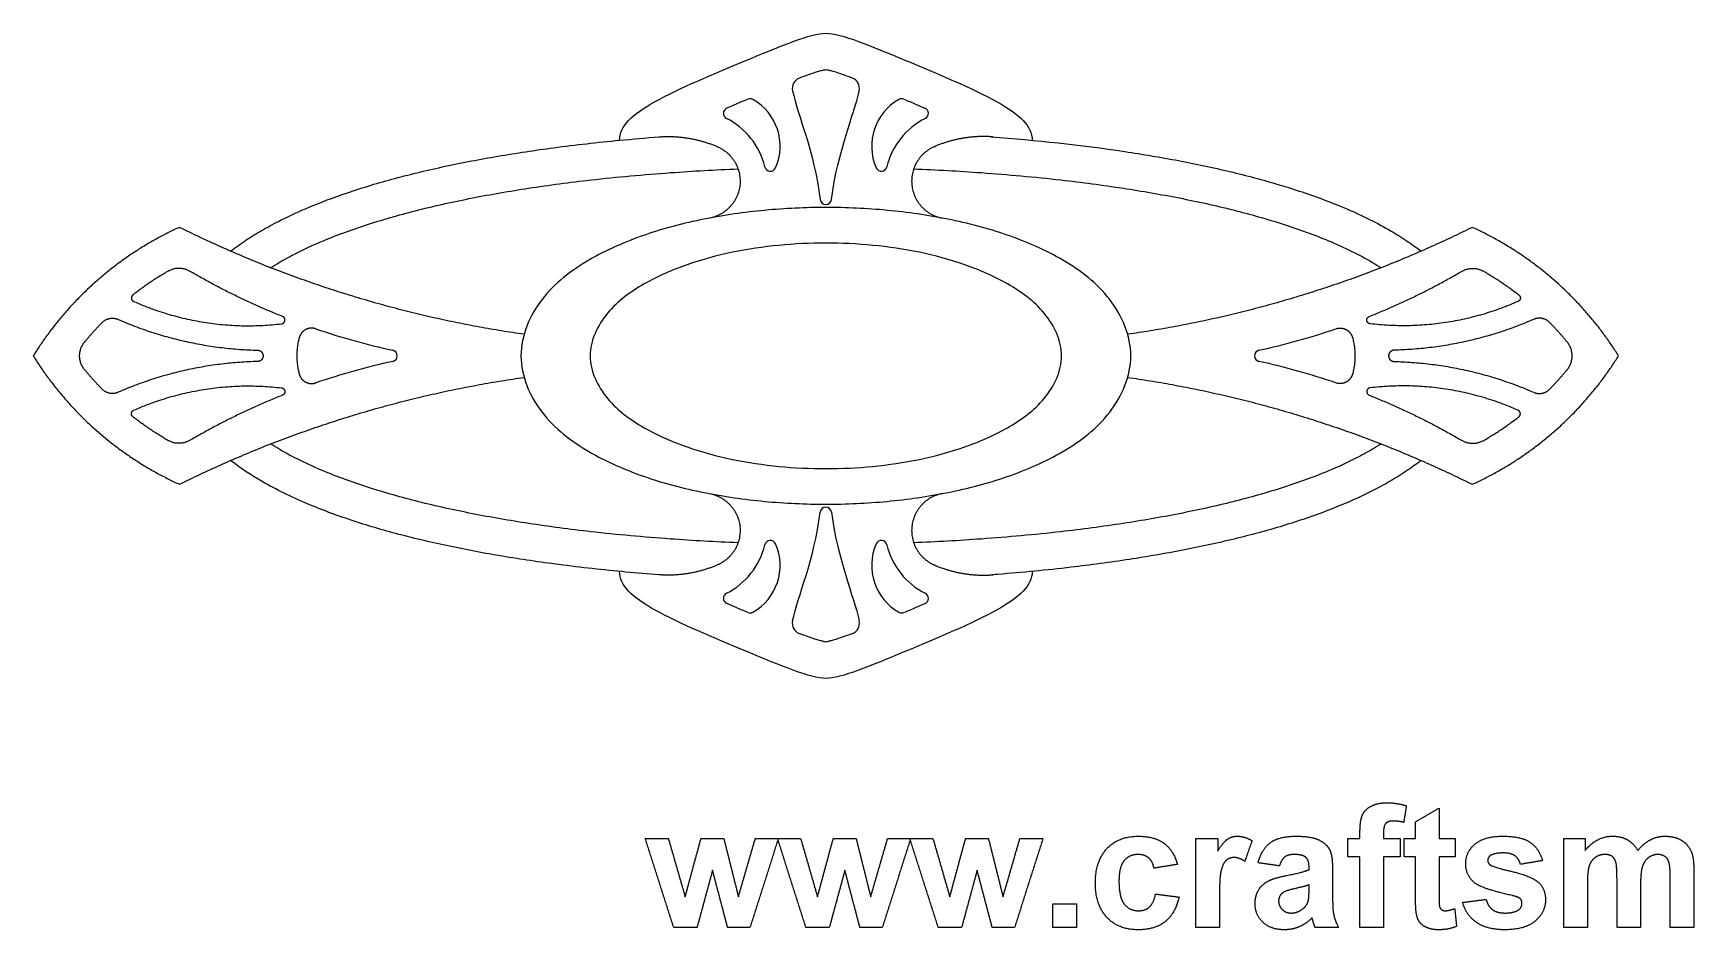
# Model space of a CAD drawing. Header units: millimetres. Extents: x -105 to 105, y -117 to 106.
# Drawn here: x -56.4 to 11, y -115.9 to -79.5 of the extents above; entities that cross this region are included whole.
import ezdxf

# ---------------------------------------------------------------- set-up
doc = ezdxf.new("R2010")
doc.units = ezdxf.units.MM
doc.header["$MEASUREMENT"] = 0
doc.layers.add('Layer 03', color=5, linetype='Continuous')

msp = doc.modelspace()

# ---------------------------------------------------------------- linework, layer by layer
at = {"layer": 'Layer 03'}
for centre, radius, start, end in [((-25.178, -81.757), 0.446, 110.81051, 191.98386), ((-24.261, -81.456), 0.446, 77.44896, 102.55104), ((-23.345, -81.757), 0.446, 348.01614, 69.18949), ((-27.341, -82.408), 0.231, 60.55791, 112.71108), ((-28.298, -84.105), 2.179, 336.41686, 60.55791), ((-20.224, -84.105), 2.179, 119.44209, 203.58314), ((-21.182, -82.408), 0.231, 67.28892, 119.44209), ((-28.191, -82.768), 0.231, 113.17188, 243.14132), ((-20.331, -82.768), 0.231, 296.85868, 66.82812), ((-29.65, -85.649), 2.998, 13.6852, 63.14132), ((-18.873, -85.649), 2.998, 116.85868, 166.3148), ((-26.513, -84.885), 0.231, 193.6852, 336.41686), ((-22.01, -84.885), 0.231, 203.58314, 346.3148), ((-24.261, -86.239), 0.231, 187.43048, 352.56952), ((-35.841, -64.793), 28.236, 251.14001, 257.73362), ((-12.682, -64.793), 28.236, 282.26638, 288.85999), ((-35.841, -120.427), 28.236, 102.26638, 108.85999), ((-41.889, -92.61), 0.231, 282.26638, 77.73362), ((-6.634, -92.61), 0.231, 102.26638, 257.73362), ((-12.682, -120.427), 28.236, 71.14001, 77.73362), ((-24.261, -98.981), 0.231, 7.43048, 172.56952), ((-29.65, -99.572), 2.998, 296.85868, 346.3148), ((-28.298, -101.115), 2.179, 299.44209, 23.58314), ((-26.513, -100.335), 0.231, 23.58314, 166.3148), ((-20.224, -101.115), 2.179, 156.41686, 240.55791), ((-22.01, -100.335), 0.231, 13.6852, 156.41686), ((-18.873, -99.572), 2.998, 193.6852, 243.14132), ((-28.191, -102.452), 0.231, 116.85868, 246.82812), ((-20.331, -102.452), 0.231, 293.17188, 63.14132), ((-27.341, -102.812), 0.231, 247.28892, 299.44209), ((-21.182, -102.812), 0.231, 240.55791, 292.71108), ((-25.178, -103.463), 0.446, 168.01614, 249.18949), ((-23.345, -103.463), 0.446, 290.81051, 11.98386), ((-24.261, -103.764), 0.446, 257.44896, 282.55104)]:
    msp.add_arc(centre, radius, start, end, dxfattribs=at)
for points, degree in [([(-32.636, -83.862), (-32.629, -83.289), (-31.661, -82.352), (-27.386, -80.573), (-24.858, -79.518), (-24.261, -79.518)], 3), ([(-24.261, -79.518), (-23.665, -79.518), (-21.137, -80.573), (-16.861, -82.352), (-15.894, -83.289), (-15.887, -83.862)], 3), ([(-25.614, -81.85), (-25.393, -82.891), (-24.753, -84.252), (-24.49, -86.269)], 3), ([(-24.033, -86.269), (-23.77, -84.252), (-23.13, -82.891), (-22.909, -81.85)], 3), ([(-11.885, -92.61), (-11.885, -93.424), (-12.579, -95.052), (-14.594, -96.577), (-16.886, -97.573), (-19.302, -98.202), (-21.771, -98.555), (-24.261, -98.668), (-26.752, -98.555), (-29.221, -98.202), (-31.637, -97.573), (-33.928, -96.577), (-35.944, -95.052), (-36.984, -92.61), (-35.944, -90.168), (-33.928, -88.643), (-31.637, -87.647), (-29.221, -87.018), (-26.752, -86.666), (-24.261, -86.552), (-21.771, -86.666), (-19.302, -87.018), (-16.886, -87.647), (-14.594, -88.643), (-12.579, -90.168), (-11.885, -91.796), (-11.885, -92.61)], 3), ([(-14.692, -92.61), (-14.692, -93.227), (-15.291, -94.46), (-16.855, -95.585), (-18.61, -96.354), (-20.46, -96.846), (-22.352, -97.126), (-24.261, -97.216), (-26.171, -97.126), (-28.063, -96.846), (-29.913, -96.354), (-31.668, -95.585), (-33.232, -94.46), (-34.13, -92.61), (-33.232, -90.76), (-31.668, -89.635), (-29.913, -88.866), (-28.063, -88.374), (-26.171, -88.095), (-24.261, -88.004), (-22.352, -88.095), (-20.46, -88.374), (-18.61, -88.866), (-16.855, -89.635), (-15.291, -90.76), (-14.692, -91.993), (-14.692, -92.61)], 3), ([(-25.614, -103.37), (-25.393, -102.329), (-24.753, -100.968), (-24.49, -98.951)], 3), ([(-24.033, -98.951), (-23.77, -100.968), (-23.13, -102.329), (-22.909, -103.37)], 3), ([(-24.261, -105.702), (-24.858, -105.702), (-27.386, -104.647), (-31.661, -102.868), (-32.629, -101.931), (-32.636, -101.358)], 3), ([(-15.887, -101.358), (-15.894, -101.931), (-16.861, -102.868), (-21.137, -104.647), (-23.665, -105.702), (-24.261, -105.702)], 3), ([(-2.485, -111.25), (-2.39, -111.027), (-2.133, -110.886)], 2), ([(-2.133, -110.886), (-1.877, -110.746), (-1.485, -110.746)], 2), ([(-1.485, -110.746), (-1.083, -110.746), (-0.698, -110.87)], 2), ([(-0.698, -110.87), (-0.752, -111.205), (-0.806, -111.541)], 2), ([(-0.327, -111.518), (0.151, -111.24), (0.629, -110.962)], 2), ([(0.629, -110.962), (0.629, -111.579), (0.629, -112.197)], 2), ([(-2.581, -111.926), (-2.581, -111.473), (-2.485, -111.25)], 2), ([(-1.535, -111.582), (-1.624, -111.677), (-1.624, -111.947)], 2), ([(-1.24, -111.487), (-1.445, -111.487), (-1.535, -111.582)], 2), ([(-0.806, -111.541), (-1.032, -111.487), (-1.24, -111.487)], 2), ([(-0.327, -112.197), (-0.327, -111.857), (-0.327, -111.518)], 2), ([(-30.439, -115.808), (-31.016, -114.002), (-31.593, -112.197)], 2), ([(-31.593, -112.197), (-31.124, -112.197), (-30.656, -112.197)], 2), ([(-30.656, -112.197), (-30.314, -113.38), (-29.972, -114.563)], 2), ([(-29.972, -114.563), (-29.652, -113.38), (-29.331, -112.197)], 2), ([(-29.331, -112.197), (-28.867, -112.197), (-28.404, -112.197)], 2), ([(-28.404, -112.197), (-28.108, -113.38), (-27.812, -114.563)], 2), ([(-27.812, -114.563), (-27.469, -113.38), (-27.127, -112.197)], 2), ([(-26.192, -112.197), (-26.767, -114.002), (-27.343, -115.808)], 2), ([(-27.127, -112.197), (-26.659, -112.197), (-26.192, -112.197)], 2), ([(-25.069, -115.808), (-25.646, -114.002), (-26.222, -112.197)], 2), ([(-26.222, -112.197), (-25.754, -112.197), (-25.285, -112.197)], 2), ([(-25.285, -112.197), (-24.944, -113.38), (-24.602, -114.563)], 2), ([(-24.602, -114.563), (-24.281, -113.38), (-23.961, -112.197)], 2), ([(-23.961, -112.197), (-23.497, -112.197), (-23.033, -112.197)], 2), ([(-23.033, -112.197), (-22.737, -113.38), (-22.442, -114.563)], 2), ([(-22.442, -114.563), (-22.099, -113.38), (-21.756, -112.197)], 2), ([(-20.821, -112.197), (-21.397, -114.002), (-21.972, -115.808)], 2), ([(-21.756, -112.197), (-21.289, -112.197), (-20.821, -112.197)], 2), ([(-19.699, -115.808), (-20.275, -114.002), (-20.852, -112.197)], 2), ([(-20.852, -112.197), (-20.384, -112.197), (-19.915, -112.197)], 2), ([(-19.915, -112.197), (-19.573, -113.38), (-19.232, -114.563)], 2), ([(-19.232, -114.563), (-18.911, -113.38), (-18.59, -112.197)], 2), ([(-18.59, -112.197), (-18.127, -112.197), (-17.663, -112.197)], 2), ([(-17.663, -112.197), (-17.367, -113.38), (-17.071, -114.563)], 2), ([(-17.071, -114.563), (-16.729, -113.38), (-16.386, -112.197)], 2), ([(-15.451, -112.197), (-16.026, -114.002), (-16.602, -115.808)], 2), ([(-16.386, -112.197), (-15.918, -112.197), (-15.451, -112.197)], 2), ([(-12.852, -112.605), (-12.383, -112.104), (-11.584, -112.104)], 2), ([(-11.584, -112.104), (-10.929, -112.104), (-10.543, -112.386)], 2), ([(-10.543, -112.386), (-10.157, -112.668), (-9.988, -113.246)], 2), ([(-9.247, -115.808), (-9.247, -114.002), (-9.247, -112.197)], 2), ([(-9.247, -112.197), (-8.8, -112.197), (-8.352, -112.197)], 2), ([(-8.352, -112.197), (-8.352, -112.452), (-8.352, -112.706)], 2), ([(-8.352, -112.706), (-8.134, -112.345), (-7.96, -112.225)], 2), ([(-7.96, -112.225), (-7.786, -112.104), (-7.565, -112.104)], 2), ([(-7.565, -112.104), (-7.253, -112.104), (-6.963, -112.286)], 2), ([(-6.963, -112.286), (-7.11, -112.705), (-7.256, -113.124)], 2), ([(-6.716, -113.184), (-6.573, -112.634), (-6.223, -112.369)], 2), ([(-6.223, -112.369), (-5.872, -112.104), (-5.182, -112.104)], 2), ([(-5.182, -112.104), (-4.555, -112.104), (-4.249, -112.256)], 2), ([(-4.249, -112.256), (-3.942, -112.407), (-3.817, -112.641)], 2), ([(-3.074, -112.197), (-2.827, -112.197), (-2.581, -112.197)], 2), ([(-3.074, -112.937), (-3.074, -112.567), (-3.074, -112.197)], 2), ([(-2.581, -112.197), (-2.581, -112.061), (-2.581, -111.926)], 2), ([(-1.624, -111.947), (-1.624, -112.072), (-1.624, -112.197)], 2), ([(-1.624, -112.197), (-1.284, -112.197), (-0.945, -112.197)], 2), ([(-0.945, -112.197), (-0.945, -112.567), (-0.945, -112.937)], 2), ([(-0.79, -112.937), (-0.79, -112.567), (-0.79, -112.197)], 2), ([(-0.79, -112.197), (-0.559, -112.197), (-0.327, -112.197)], 2), ([(0.629, -112.197), (0.953, -112.197), (1.278, -112.197)], 2), ([(1.278, -112.197), (1.278, -112.567), (1.278, -112.937)], 2), ([(1.71, -113.222), (1.71, -112.748), (2.08, -112.426)], 2), ([(2.08, -112.426), (2.451, -112.104), (3.229, -112.104)], 2), ([(3.229, -112.104), (3.97, -112.104), (4.331, -112.354)], 2), ([(4.331, -112.354), (4.691, -112.603), (4.827, -113.092)], 2), ([(5.691, -112.197), (6.123, -112.197), (6.555, -112.197)], 2), ([(5.691, -115.808), (5.691, -114.002), (5.691, -112.197)], 2), ([(6.555, -112.686), (7.027, -112.104), (7.678, -112.104)], 2), ([(6.555, -112.197), (6.555, -112.441), (6.555, -112.686)], 2), ([(7.678, -112.104), (8.024, -112.104), (8.279, -112.249)], 2), ([(8.279, -112.249), (8.533, -112.393), (8.696, -112.686)], 2), ([(8.696, -112.686), (8.933, -112.393), (9.207, -112.249)], 2), ([(9.207, -112.249), (9.481, -112.104), (9.792, -112.104)], 2), ([(9.792, -112.104), (10.188, -112.104), (10.462, -112.266)], 2), ([(10.462, -112.266), (10.735, -112.428), (10.871, -112.742)], 2), ([(-13.321, -114.006), (-13.321, -113.106), (-12.852, -112.605)], 2), ([(-12.154, -113.096), (-12.364, -113.346), (-12.364, -113.935)], 2), ([(-11.59, -112.845), (-11.944, -112.845), (-12.154, -113.096)], 2), ([(-11.158, -112.984), (-11.325, -112.845), (-11.59, -112.845)], 2), ([(-10.945, -113.4), (-10.992, -113.124), (-11.158, -112.984)], 2), ([(-8.006, -113.079), (-8.138, -113.19), (-8.214, -113.479)], 2), ([(-7.683, -112.968), (-7.874, -112.968), (-8.006, -113.079)], 2), ([(-7.256, -113.124), (-7.486, -112.968), (-7.683, -112.968)], 2), ([(-5.852, -113.308), (-6.284, -113.246), (-6.716, -113.184)], 2), ([(-5.634, -112.948), (-5.769, -113.05), (-5.852, -113.308)], 2), ([(-5.26, -112.845), (-5.5, -112.845), (-5.634, -112.948)], 2), ([(-4.776, -112.964), (-4.904, -112.845), (-5.26, -112.845)], 2), ([(-4.648, -113.365), (-4.648, -113.084), (-4.776, -112.964)], 2), ([(-3.817, -112.641), (-3.692, -112.875), (-3.692, -113.499)], 2), ([(-2.581, -112.937), (-2.827, -112.937), (-3.074, -112.937)], 2), ([(-2.581, -115.808), (-2.581, -114.373), (-2.581, -112.937)], 2), ([(-0.945, -112.937), (-1.284, -112.937), (-1.624, -112.937)], 2), ([(-1.624, -112.937), (-1.624, -114.373), (-1.624, -115.808)], 2), ([(-0.327, -112.937), (-0.559, -112.937), (-0.79, -112.937)], 2), ([(-0.327, -114.529), (-0.327, -113.733), (-0.327, -112.937)], 2), ([(1.278, -112.937), (0.953, -112.937), (0.629, -112.937)], 2), ([(0.629, -112.937), (0.629, -113.683), (0.629, -114.429)], 2), ([(2.138, -114.04), (1.71, -113.746), (1.71, -113.222)], 2), ([(2.713, -112.89), (2.605, -112.966), (2.605, -113.087)], 2), ([(2.605, -113.087), (2.605, -113.191), (2.7, -113.264)], 2), ([(3.253, -112.783), (2.876, -112.783), (2.713, -112.89)], 2), ([(3.713, -112.903), (3.552, -112.783), (3.253, -112.783)], 2), ([(3.932, -113.246), (3.874, -113.022), (3.713, -112.903)], 2), ([(4.827, -113.092), (4.379, -113.169), (3.932, -113.246)], 2), ([(6.971, -112.964), (6.798, -113.083), (6.723, -113.308)], 2), ([(7.362, -112.845), (7.145, -112.845), (6.971, -112.964)], 2), ([(7.647, -112.92), (7.541, -112.845), (7.362, -112.845)], 2), ([(7.802, -113.147), (7.752, -112.994), (7.647, -112.92)], 2), ([(7.852, -113.828), (7.852, -113.301), (7.802, -113.147)], 2), ([(9.138, -112.967), (8.963, -113.09), (8.886, -113.326)], 2), ([(9.511, -112.845), (9.313, -112.845), (9.138, -112.967)], 2), ([(9.915, -113.049), (9.783, -112.845), (9.511, -112.845)], 2), ([(10.012, -113.743), (10.012, -113.206), (9.915, -113.049)], 2), ([(10.871, -112.742), (10.969, -112.974), (10.969, -113.492)], 2), ([(-28.861, -113.485), (-29.177, -114.647), (-29.492, -115.808)], 2), ([(-28.25, -115.808), (-28.556, -114.647), (-28.861, -113.485)], 2), ([(-23.491, -113.485), (-23.806, -114.647), (-24.122, -115.808)], 2), ([(-22.88, -115.808), (-23.185, -114.647), (-23.491, -113.485)], 2), ([(-18.121, -113.485), (-18.436, -114.647), (-18.751, -115.808)], 2), ([(-17.509, -115.808), (-17.815, -114.647), (-18.121, -113.485)], 2), ([(-9.988, -113.246), (-10.466, -113.323), (-10.945, -113.4)], 2), ([(-8.214, -113.479), (-8.29, -113.768), (-8.29, -114.691)], 2), ([(-6.297, -113.92), (-6.04, -113.792), (-5.555, -113.697)], 2), ([(-5.555, -113.697), (-4.901, -113.571), (-4.648, -113.462)], 2), ([(-4.648, -113.462), (-4.648, -113.414), (-4.648, -113.365)], 2), ([(-3.692, -113.499), (-3.692, -114.058), (-3.692, -114.618)], 2), ([(2.7, -113.264), (2.828, -113.361), (3.589, -113.537)], 2), ([(3.589, -113.537), (4.35, -113.713), (4.652, -113.967)], 2), ([(6.723, -113.308), (6.648, -113.532), (6.648, -114.052)], 2), ([(7.852, -115.808), (7.852, -114.818), (7.852, -113.828)], 2), ([(8.886, -113.326), (8.808, -113.562), (8.808, -114.073)], 2), ([(10.012, -115.808), (10.012, -114.775), (10.012, -113.743)], 2), ([(10.969, -113.492), (10.969, -114.65), (10.969, -115.808)], 2), ([(-12.852, -115.398), (-13.321, -114.895), (-13.321, -114.006)], 2), ([(-12.364, -113.935), (-12.364, -114.589), (-12.149, -114.859)], 2), ([(-11.127, -114.976), (-10.954, -114.823), (-10.883, -114.45)], 2), ([(-10.883, -114.45), (-10.405, -114.512), (-9.926, -114.573)], 2), ([(-9.926, -114.573), (-10.072, -115.23), (-10.485, -115.565)], 2), ([(-6.84, -114.833), (-6.84, -114.526), (-6.697, -114.287)], 2), ([(-6.697, -114.287), (-6.554, -114.047), (-6.297, -113.92)], 2), ([(-5.704, -114.392), (-5.883, -114.525), (-5.883, -114.729)], 2), ([(-5.205, -114.226), (-5.586, -114.31), (-5.704, -114.392)], 2), ([(-4.648, -114.079), (-4.824, -114.141), (-5.205, -114.226)], 2), ([(-4.684, -114.735), (-4.648, -114.613), (-4.648, -114.27)], 2), ([(-4.648, -114.27), (-4.648, -114.175), (-4.648, -114.079)], 2), ([(-0.297, -115.209), (-0.327, -115.041), (-0.327, -114.529)], 2), ([(0.629, -114.429), (0.629, -114.881), (0.648, -114.956)], 2), ([(3.605, -114.513), (2.448, -114.253), (2.138, -114.04)], 2), ([(3.926, -114.64), (3.854, -114.571), (3.605, -114.513)], 2), ([(4.652, -113.967), (4.95, -114.223), (4.95, -114.682)], 2), ([(6.648, -114.052), (6.648, -114.93), (6.648, -115.808)], 2), ([(8.808, -114.073), (8.808, -114.94), (8.808, -115.808)], 2), ([(-15.05, -115.808), (-15.05, -115.329), (-15.05, -114.851)], 2), ([(-15.05, -114.851), (-14.571, -114.851), (-14.093, -114.851)], 2), ([(-14.093, -114.851), (-14.093, -115.329), (-14.093, -115.808)], 2), ([(-12.149, -114.859), (-11.934, -115.129), (-11.571, -115.129)], 2), ([(-11.571, -115.129), (-11.3, -115.129), (-11.127, -114.976)], 2), ([(-8.29, -114.691), (-8.29, -115.249), (-8.29, -115.808)], 2), ([(-6.519, -115.598), (-6.84, -115.295), (-6.84, -114.833)], 2), ([(-5.883, -114.729), (-5.883, -114.929), (-5.74, -115.075)], 2), ([(-5.74, -115.075), (-5.597, -115.221), (-5.375, -115.221)], 2), ([(-5.375, -115.221), (-5.127, -115.221), (-4.903, -115.052)], 2), ([(-4.903, -115.052), (-4.736, -114.922), (-4.684, -114.735)], 2), ([(-3.692, -114.618), (-3.692, -115.095), (-3.64, -115.322)], 2), ([(-0.165, -115.586), (-0.26, -115.447), (-0.297, -115.209)], 2), ([(0.648, -114.956), (0.666, -115.031), (0.73, -115.08)], 2), ([(0.73, -115.08), (0.795, -115.129), (0.888, -115.129)], 2), ([(0.888, -115.129), (1.017, -115.129), (1.262, -115.038)], 2), ([(1.262, -115.038), (1.301, -115.4), (1.339, -115.762)], 2), ([(1.586, -114.789), (2.065, -114.728), (2.543, -114.666)], 2), ([(2.147, -115.601), (1.718, -115.302), (1.586, -114.789)], 2), ([(2.543, -114.666), (2.604, -114.939), (2.791, -115.08)], 2), ([(2.791, -115.08), (2.977, -115.221), (3.312, -115.221)], 2), ([(3.312, -115.221), (3.682, -115.221), (3.868, -115.083)], 2), ([(3.868, -115.083), (3.994, -114.986), (3.994, -114.824)], 2), ([(3.994, -114.824), (3.994, -114.713), (3.926, -114.64)], 2), ([(4.95, -114.682), (4.95, -115.182), (4.537, -115.541)], 2), ([(-29.492, -115.808), (-29.966, -115.808), (-30.439, -115.808)], 2), ([(-27.343, -115.808), (-27.796, -115.808), (-28.25, -115.808)], 2), ([(-24.122, -115.808), (-24.595, -115.808), (-25.069, -115.808)], 2), ([(-21.972, -115.808), (-22.426, -115.808), (-22.88, -115.808)], 2), ([(-18.751, -115.808), (-19.225, -115.808), (-19.699, -115.808)], 2), ([(-16.602, -115.808), (-17.056, -115.808), (-17.509, -115.808)], 2), ([(-14.093, -115.808), (-14.571, -115.808), (-15.05, -115.808)], 2), ([(-11.593, -115.9), (-12.383, -115.9), (-12.852, -115.398)], 2), ([(-10.485, -115.565), (-10.898, -115.9), (-11.593, -115.9)], 2), ([(-8.29, -115.808), (-8.769, -115.808), (-9.247, -115.808)], 2), ([(-5.643, -115.9), (-6.199, -115.9), (-6.519, -115.598)], 2), ([(-5.049, -115.779), (-5.327, -115.9), (-5.643, -115.9)], 2), ([(-4.527, -115.417), (-4.771, -115.658), (-5.049, -115.779)], 2), ([(-4.493, -115.528), (-4.517, -115.444), (-4.527, -115.417)], 2), ([(-4.402, -115.808), (-4.439, -115.713), (-4.493, -115.528)], 2), ([(-3.445, -115.808), (-3.923, -115.808), (-4.402, -115.808)], 2), ([(-3.64, -115.322), (-3.587, -115.549), (-3.445, -115.808)], 2), ([(-1.624, -115.808), (-2.102, -115.808), (-2.581, -115.808)], 2), ([(0.135, -115.813), (-0.069, -115.725), (-0.165, -115.586)], 2), ([(0.595, -115.9), (0.34, -115.9), (0.135, -115.813)], 2), ([(1.339, -115.762), (1.011, -115.9), (0.595, -115.9)], 2), ([(3.312, -115.9), (2.576, -115.9), (2.147, -115.601)], 2), ([(4.537, -115.541), (4.123, -115.9), (3.312, -115.9)], 2), ([(6.648, -115.808), (6.169, -115.808), (5.691, -115.808)], 2), ([(8.808, -115.808), (8.33, -115.808), (7.852, -115.808)], 2), ([(10.969, -115.808), (10.49, -115.808), (10.012, -115.808)], 2)]:
    msp.add_open_spline(points, degree=degree, dxfattribs=at)
for points, knots in [([(-24.358, -81.02), (-24.369, -81.023), (-24.438, -81.038), (-24.572, -81.075), (-24.769, -81.136), (-25.027, -81.225), (-25.219, -81.296), (-25.336, -81.34)], [-401.3153037, -401.3153037, -401.3153037, -401.3153037, -401.2934524, -401.1779556, -401.0451366, -400.890831, -400.6460667, -400.6460667, -400.6460667, -400.6460667]), ([(-23.186, -81.34), (-23.304, -81.296), (-23.496, -81.225), (-23.754, -81.136), (-23.951, -81.075), (-24.085, -81.038), (-24.153, -81.023), (-24.164, -81.02)], [-393.3605196, -393.3605196, -393.3605196, -393.3605196, -393.1157553, -392.9614498, -392.8286307, -392.7131339, -392.6912825, -392.6912825, -392.6912825, -392.6912825]), ([(-27.43, -82.196), (-27.588, -82.262), (-27.873, -82.381), (-28.157, -82.502), (-28.282, -82.556)], [4.6191747, 4.6191747, 4.6191747, 4.6191747, 4.954338, 5.2205683, 5.2205683, 5.2205683, 5.2205683]), ([(-21.093, -82.196), (-20.934, -82.262), (-20.65, -82.381), (-20.366, -82.502), (-20.241, -82.556)], [4.6191747, 4.6191747, 4.6191747, 4.6191747, 4.954338, 5.2205683, 5.2205683, 5.2205683, 5.2205683]), ([(-48.425, -88.364), (-48.421, -88.36), (-48.218, -88.204), (-47.81, -87.913), (-47.165, -87.514), (-46.363, -87.079), (-45.207, -86.543), (-43.631, -85.951), (-41.734, -85.384), (-39.695, -84.898), (-37.541, -84.488), (-35.18, -84.133), (-32.995, -83.887), (-31.57, -83.766), (-31.037, -83.725)], [42.373056, 42.373056, 42.373056, 42.373056, 42.384703, 42.872004, 43.350743, 43.862619, 44.649173, 45.834442, 47.142449, 48.508648, 49.919124, 51.417037, 53.162857, 54.205691, 54.205691, 54.205691, 54.205691]), ([(-17.535, -83.722), (-15.727, -83.857), (-13.191, -84.128), (-9.973, -84.669), (-7.881, -85.11), (-5.894, -85.635), (-3.993, -86.266), (-2.476, -86.911), (-1.376, -87.501), (-0.68, -87.935), (-0.283, -88.22), (-0.097, -88.364)], [62.989566, 62.989566, 62.989566, 62.989566, 66.523494, 67.959969, 69.351015, 70.691389, 71.964638, 73.254355, 73.902147, 74.396304, 74.853992, 74.853992, 74.853992, 74.853992]), ([(-46.802, -89.034), (-46.688, -88.962), (-46.359, -88.762), (-45.663, -88.384), (-44.48, -87.842), (-42.82, -87.24), (-40.786, -86.666), (-38.607, -86.186), (-36.27, -85.782), (-33.588, -85.429), (-30.747, -85.171), (-28.745, -85.061), (-27.827, -85.026)], [25.323113, 25.323113, 25.323113, 25.323113, 25.510951, 25.852444, 26.377733, 27.174486, 28.002579, 28.85308, 29.720772, 30.662421, 31.848507, 32.849376, 32.849376, 32.849376, 32.849376]), ([(-20.696, -85.026), (-19.778, -85.061), (-17.776, -85.171), (-14.935, -85.429), (-12.253, -85.782), (-9.916, -86.186), (-7.737, -86.666), (-5.703, -87.24), (-3.779, -87.938), (-2.491, -88.563), (-1.835, -88.962), (-1.72, -89.034)], [35.436501, 35.436501, 35.436501, 35.436501, 36.437353, 37.6235, 38.565156, 39.432718, 40.283339, 41.111383, 41.908089, 42.774975, 42.962771, 42.962771, 42.962771, 42.962771]), ([(-27.827, -100.195), (-28.745, -100.159), (-30.747, -100.049), (-33.588, -99.791), (-36.269, -99.438), (-38.607, -99.034), (-40.786, -98.554), (-42.82, -97.98), (-44.744, -97.282), (-46.032, -96.657), (-46.688, -96.258), (-46.802, -96.186)], [58.198464, 58.198464, 58.198464, 58.198464, 59.199325, 60.385475, 61.327117, 62.194654, 63.045303, 63.873339, 64.670043, 65.536923, 65.724741, 65.724741, 65.724741, 65.724741]), ([(-1.72, -96.186), (-1.835, -96.258), (-2.164, -96.458), (-2.859, -96.836), (-4.042, -97.378), (-5.703, -97.98), (-7.737, -98.554), (-9.916, -99.034), (-12.253, -99.438), (-14.935, -99.791), (-17.776, -100.049), (-19.778, -100.159), (-20.696, -100.195)], [48.085077, 48.085077, 48.085077, 48.085077, 48.272959, 48.614326, 49.139694, 49.936485, 50.764556, 51.615075, 52.482745, 53.424361, 54.610442, 55.611336, 55.611336, 55.611336, 55.611336]), ([(-31.037, -101.495), (-31.484, -101.461), (-32.842, -101.347), (-34.966, -101.115), (-37.353, -100.763), (-39.519, -100.359), (-41.241, -99.956), (-42.568, -99.587), (-43.823, -99.194), (-45.057, -98.738), (-46.255, -98.194), (-47.301, -97.64), (-48.013, -97.175), (-48.421, -96.86), (-48.426, -96.856)], [4.101185, 4.101185, 4.101185, 4.101185, 4.976357, 6.757583, 8.266621, 9.680547, 11.051603, 11.715278, 12.365843, 13.615644, 14.278542, 14.929757, 15.922101, 15.933916, 15.933916, 15.933916, 15.933916]), ([(-0.097, -96.856), (-0.283, -97), (-0.788, -97.363), (-1.598, -97.848), (-2.663, -98.386), (-4.006, -98.953), (-5.73, -99.536), (-7.706, -100.068), (-9.788, -100.516), (-11.999, -100.895), (-14.502, -101.23), (-16.366, -101.409), (-17.436, -101.491), (-17.515, -101.497)], [81.448708, 81.448708, 81.448708, 81.448708, 81.90615, 82.659799, 83.288301, 84.232637, 85.499586, 86.834969, 88.222173, 89.649531, 91.208313, 93.144958, 93.300492, 93.300492, 93.300492, 93.300492]), ([(-27.43, -103.025), (-27.588, -102.958), (-27.873, -102.839), (-28.157, -102.718), (-28.282, -102.664)], [4.6191747, 4.6191747, 4.6191747, 4.6191747, 4.954338, 5.2205683, 5.2205683, 5.2205683, 5.2205683]), ([(-21.093, -103.025), (-20.934, -102.958), (-20.65, -102.839), (-20.366, -102.718), (-20.241, -102.664)], [4.6191747, 4.6191747, 4.6191747, 4.6191747, 4.954338, 5.2205683, 5.2205683, 5.2205683, 5.2205683]), ([(-24.358, -104.2), (-24.369, -104.197), (-24.438, -104.182), (-24.572, -104.145), (-24.769, -104.084), (-25.027, -103.995), (-25.219, -103.925), (-25.336, -103.88)], [-401.3153037, -401.3153037, -401.3153037, -401.3153037, -401.2934524, -401.1779556, -401.0451366, -400.8908311, -400.6460667, -400.6460667, -400.6460667, -400.6460667]), ([(-23.186, -103.88), (-23.304, -103.925), (-23.496, -103.995), (-23.754, -104.084), (-23.951, -104.145), (-24.085, -104.182), (-24.153, -104.197), (-24.164, -104.2)], [-393.3605196, -393.3605196, -393.3605196, -393.3605196, -393.1157553, -392.9614498, -392.8286307, -392.7131339, -392.6912825, -392.6912825, -392.6912825, -392.6912825])]:
    msp.add_open_spline(points, degree=3, knots=knots, dxfattribs=at)
for points, weights in [([(-31.037, -83.725), (-29.801, -83.632), (-28.663, -84.124)], [0.999999986161, 0.970976480414, 1]), ([(-17.486, -83.725), (-18.722, -83.632), (-19.86, -84.124)], [1, 0.970976473494, 1]), ([(-50.502, -87.397), (-54.256, -89.109), (-56.437, -92.61)], [0.999999979685, 0.957396177035, 1]), ([(-36.518, -91.736), (-43.859, -90.692), (-50.502, -87.397)], [1, 0.98728470593, 0.999999993937]), ([(1.979, -87.397), (-4.664, -90.692), (-12.005, -91.736)], [1, 0.987284678188, 1]), ([(7.914, -92.61), (5.733, -89.109), (1.979, -87.397)], [1, 0.957396166877, 1]), ([(-50.97, -89.181), (-51.714, -89.61), (-52.392, -90.138)], [0.999999998841, 0.997570331885, 0.999999998841]), ([(-50.068, -89.183), (-50.518, -88.92), (-50.97, -89.181)], [1, 0.865163966511, 0.999999935705]), ([(-46.316, -91.014), (-48.26, -90.238), (-50.068, -89.183)], [0.999999998695, 0.997263533029, 0.999999998695]), ([(-2.207, -91.014), (-0.263, -90.238), (1.545, -89.183)], [0.999999998695, 0.997263533029, 0.999999998695]), ([(1.545, -89.183), (1.995, -88.92), (2.447, -89.181)], [1, 0.865163966511, 0.999999935705]), ([(2.447, -89.181), (3.192, -89.61), (3.869, -90.138)], [0.999999998841, 0.997570331885, 0.999999998841]), ([(-52.36, -90.401), (-49.482, -91.678), (-46.355, -91.311)], [0.999999983062, 0.964479407016, 1]), ([(3.837, -90.401), (0.96, -91.678), (-2.167, -91.311)], [0.999999983062, 0.964479407016, 1]), ([(-54.358, -92.06), (-54.018, -91.643), (-53.642, -91.257)], [1, 0.999044120107, 1]), ([(-53.642, -91.257), (-53.362, -90.969), (-52.994, -91.13)], [1, 0.822705604166, 0.999999915459]), ([(-52.994, -91.13), (-50.283, -92.311), (-47.327, -92.381)], [0.999999991112, 0.981360497557, 0.999999991112]), ([(4.471, -91.13), (1.76, -92.311), (-1.196, -92.381)], [0.999999991112, 0.981360497557, 0.999999991112]), ([(5.12, -91.257), (4.839, -90.969), (4.471, -91.13)], [1, 0.822705604166, 0.999999915459]), ([(5.836, -92.06), (5.495, -91.643), (5.12, -91.257)], [1, 0.999044120107, 1]), ([(-54.358, -93.16), (-54.808, -92.61), (-54.358, -92.06)], [0.999999892491, 0.774536378084, 1]), ([(-45.637, -91.865), (-45.845, -92.61), (-45.637, -93.355)], [0.999999982499, 0.96329822866, 0.999999982499]), ([(-2.886, -91.865), (-2.678, -92.61), (-2.886, -93.355)], [0.999999982499, 0.96329822866, 0.999999982499]), ([(5.836, -93.16), (6.285, -92.61), (5.836, -92.06)], [0.999999892491, 0.774536378084, 1]), ([(-56.437, -92.61), (-54.256, -96.112), (-50.502, -97.823)], [1, 0.957396177035, 0.999999979685]), ([(-47.327, -92.839), (-50.283, -92.91), (-52.994, -94.09)], [0.999999991112, 0.981360493949, 1]), ([(-1.196, -92.839), (1.76, -92.91), (4.471, -94.09)], [0.999999991112, 0.981360498393, 0.999999991112]), ([(1.979, -97.823), (5.733, -96.112), (7.914, -92.61)], [1, 0.957396166877, 1]), ([(-53.642, -93.963), (-54.018, -93.577), (-54.358, -93.16)], [0.999999999544, 0.999044103309, 0.999999999544]), ([(-50.502, -97.823), (-43.859, -94.528), (-36.518, -93.485)], [0.999999993937, 0.987284718321, 1]), ([(-12.005, -93.485), (-4.664, -94.528), (1.979, -97.823)], [1, 0.987284673197, 1]), ([(5.12, -93.963), (5.495, -93.577), (5.836, -93.16)], [0.999999999544, 0.999044103309, 0.999999999544]), ([(-52.994, -94.09), (-53.362, -94.251), (-53.642, -93.963)], [1, 0.822705605018, 0.999999913754]), ([(-52.36, -94.819), (-49.482, -93.542), (-46.355, -93.909)], [0.999999983062, 0.964479415462, 0.999999983062]), ([(-46.316, -94.206), (-48.26, -94.982), (-50.068, -96.037)], [0.999999998695, 0.997263531927, 0.999999998695]), ([(-2.207, -94.206), (-0.263, -94.982), (1.545, -96.037)], [0.999999998695, 0.997263531927, 0.999999998695]), ([(3.837, -94.819), (0.96, -93.542), (-2.167, -93.909)], [0.999999983062, 0.964479406993, 1]), ([(4.471, -94.09), (4.839, -94.251), (5.12, -93.963)], [0.999999915459, 0.822705647289, 0.999999913754]), ([(-50.97, -96.039), (-51.714, -95.611), (-52.392, -95.082)], [0.999999998841, 0.99757033138, 0.999999998841]), ([(2.447, -96.039), (3.192, -95.611), (3.869, -95.082)], [0.999999998841, 0.99757033138, 0.999999998841]), ([(-50.068, -96.037), (-50.518, -96.3), (-50.97, -96.039)], [0.99999991017, 0.865164009028, 0.999999935705]), ([(1.545, -96.037), (1.995, -96.3), (2.447, -96.039)], [0.99999991017, 0.865164009028, 0.999999935705]), ([(-28.663, -101.096), (-29.801, -101.588), (-31.037, -101.495)], [1, 0.970976473494, 1]), ([(-19.86, -101.096), (-18.722, -101.588), (-17.486, -101.495)], [1, 0.970976473494, 1])]:
    msp.add_rational_spline(points, weights, degree=2, dxfattribs=at)
for points, weights, knots in [([(-28.663, -84.124), (-27.629, -84.57), (-27.752, -85.69), (-27.876, -86.809), (-28.982, -87.019)], [1, 0.804185092923, 1, 0.804185092923, 1], [55.785741, 55.785741, 55.785741, 57.046309, 57.046309, 58.306876, 58.306876, 58.306876]), ([(-19.86, -84.124), (-20.894, -84.57), (-20.77, -85.69), (-20.647, -86.809), (-19.54, -87.019)], [1, 0.804185092923, 1, 0.804185092923, 1], [1.58005, 1.58005, 1.58005, 2.840618, 2.840618, 4.101185, 4.101185, 4.101185]), ([(-52.392, -90.138), (-52.461, -90.192), (-52.45, -90.278), (-52.44, -90.365), (-52.36, -90.401)], [0.999999835333, 0.87007673584, 1, 0.870076723171, 0.999999860672], [8.8299265, 8.8299265, 8.8299265, 8.9334444, 8.9334444, 9.0369623, 9.0369623, 9.0369623]), ([(3.869, -90.138), (3.938, -90.192), (3.928, -90.278), (3.917, -90.365), (3.837, -90.401)], [0.999999835333, 0.87007673584, 1, 0.870076723171, 0.999999860672], [8.8299265, 8.8299265, 8.8299265, 8.9334444, 8.9334444, 9.0369623, 9.0369623, 9.0369623]), ([(-46.355, -91.311), (-46.236, -91.297), (-46.22, -91.178), (-46.204, -91.059), (-46.316, -91.014)], [1, 0.789274727262, 1, 0.789274777502, 0.999999899518], [3.9946935, 3.9946935, 3.9946935, 4.1274792, 4.1274792, 4.2602649, 4.2602649, 4.2602649]), ([(-44.969, -91.513), (-45.181, -91.441), (-45.379, -91.545), (-45.577, -91.65), (-45.637, -91.865)], [0.999999795716, 0.918292897975, 1, 0.918292858825, 0.999999874014], [4.8200594, 4.8200594, 4.8200594, 5.0950352, 5.0950352, 5.3700111, 5.3700111, 5.3700111]), ([(-3.554, -91.513), (-3.342, -91.441), (-3.144, -91.545), (-2.946, -91.65), (-2.886, -91.865)], [0.999999795716, 0.918292897975, 1, 0.918292858825, 0.999999874014], [4.8200594, 4.8200594, 4.8200594, 5.0950352, 5.0950352, 5.3700111, 5.3700111, 5.3700111]), ([(-2.167, -91.311), (-2.287, -91.297), (-2.303, -91.178), (-2.318, -91.059), (-2.207, -91.014)], [1, 0.789274727262, 1, 0.789274777502, 0.999999899518], [3.9946935, 3.9946935, 3.9946935, 4.1274792, 4.1274792, 4.2602649, 4.2602649, 4.2602649]), ([(-47.327, -92.381), (-47.104, -92.387), (-47.104, -92.61), (-47.104, -92.833), (-47.327, -92.839)], [0.99999973985, 0.71554102942, 1, 0.715541026838, 0.999999745013], [12.2497783, 12.2497783, 12.2497783, 12.4796193, 12.4796193, 12.7094602, 12.7094602, 12.7094602]), ([(-1.196, -92.381), (-1.419, -92.387), (-1.419, -92.61), (-1.419, -92.833), (-1.196, -92.839)], [0.99999973985, 0.71554102942, 1, 0.715541094658, 0.999999609373], [12.2497783, 12.2497783, 12.2497783, 12.4796193, 12.4796193, 12.7094602, 12.7094602, 12.7094602]), ([(-45.637, -93.355), (-45.577, -93.57), (-45.379, -93.675), (-45.181, -93.779), (-44.969, -93.707)], [0.999999961039, 0.918292865702, 1, 0.918292865702, 0.999999961039], [6.3499266, 6.3499266, 6.3499266, 6.6249024, 6.6249024, 6.8998782, 6.8998782, 6.8998782]), ([(-2.886, -93.355), (-2.946, -93.57), (-3.144, -93.675), (-3.342, -93.779), (-3.554, -93.707)], [0.999999961039, 0.918292865702, 1, 0.918292846221, 1], [6.3499266, 6.3499266, 6.3499266, 6.6249023, 6.6249023, 6.8998782, 6.8998782, 6.8998782]), ([(-46.355, -93.909), (-46.236, -93.923), (-46.22, -94.042), (-46.204, -94.161), (-46.316, -94.206)], [0.999999899518, 0.789274871053, 1, 0.789274936877, 0.999999767871], [6.0553767, 6.0553767, 6.0553767, 6.1881624, 6.1881624, 6.320948, 6.320948, 6.320948]), ([(-2.167, -93.909), (-2.287, -93.923), (-2.303, -94.042), (-2.318, -94.161), (-2.207, -94.206)], [1, 0.789274820813, 1, 0.789274987118, 0.99999966739], [15.0923396, 15.0923396, 15.0923396, 15.2251254, 15.2251254, 15.357911, 15.357911, 15.357911]), ([(-52.392, -95.082), (-52.461, -95.029), (-52.45, -94.942), (-52.44, -94.855), (-52.36, -94.819)], [0.999999938048, 0.870076668984, 1, 0.870076689816, 0.999999896384], [10.8906103, 10.8906103, 10.8906103, 10.9941282, 10.9941282, 11.0976461, 11.0976461, 11.0976461]), ([(3.869, -95.082), (3.938, -95.029), (3.928, -94.942), (3.917, -94.855), (3.837, -94.819)], [0.999999938048, 0.870076668984, 1, 0.870076689816, 0.999999896384], [10.8906103, 10.8906103, 10.8906103, 10.9941282, 10.9941282, 11.0976461, 11.0976461, 11.0976461]), ([(-28.982, -98.201), (-27.876, -98.411), (-27.752, -99.53), (-27.629, -100.65), (-28.663, -101.096)], [1, 0.804185092923, 1, 0.804185092923, 1], [0, 0, 0, 1.260567, 1.260567, 2.521135, 2.521135, 2.521135]), ([(-19.54, -98.201), (-20.647, -98.411), (-20.77, -99.53), (-20.894, -100.65), (-19.86, -101.096)], [1, 0.804185092923, 1, 0.804185092923, 1], [0, 0, 0, 1.260567, 1.260567, 2.521135, 2.521135, 2.521135])]:
    msp.add_rational_spline(points, weights, degree=2, knots=knots, dxfattribs=at)

doc.saveas('drawing.dxf')
